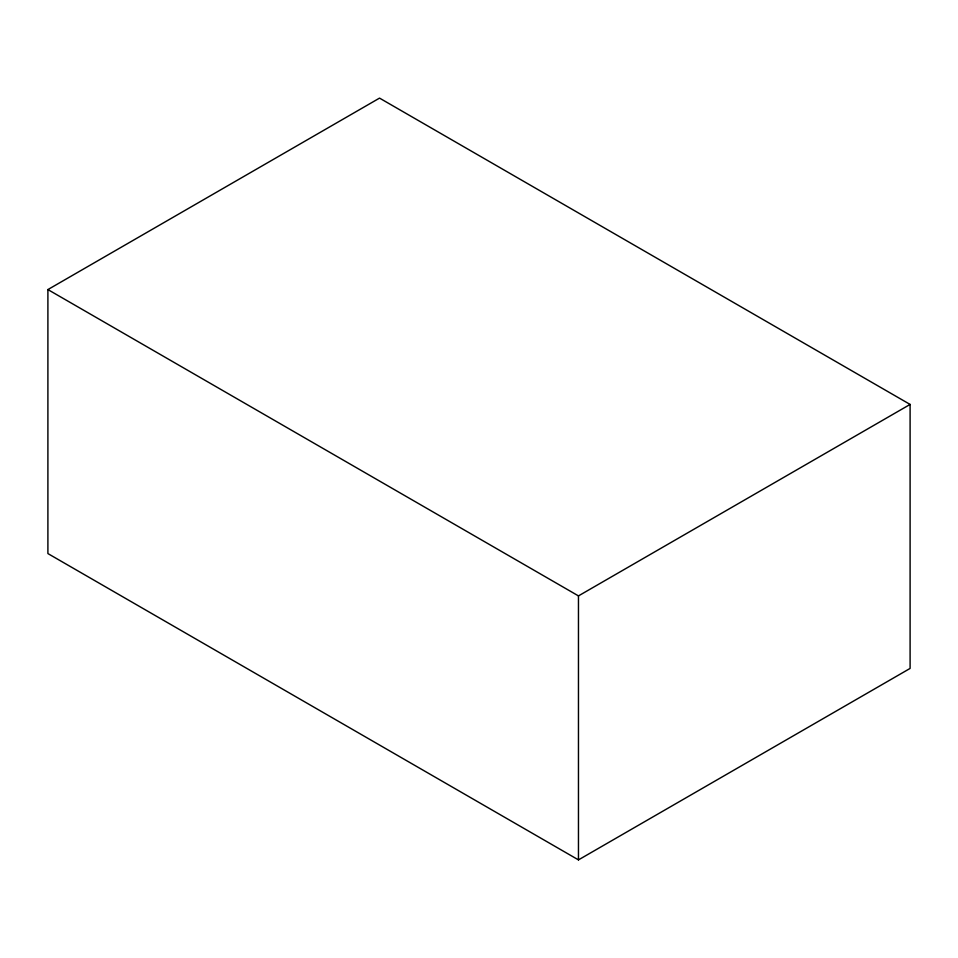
<?xml version="1.0" encoding="UTF-8"?>
<svg xmlns="http://www.w3.org/2000/svg" width="958" height="958" viewBox="0 0 958 958"><rect width="100%" height="100%" fill="white"/><g stroke="black" fill="none" stroke-linecap="round" stroke-linejoin="round"><path stroke-width="1.44" d="M47.9 289.579L379.536 98.111L910.1 404.432L910.1 668.421L578.464 859.889L47.9 553.568L47.9 289.579L578.464 595.9L910.1 404.432M578.464 595.9L578.464 859.889"/></g></svg>
